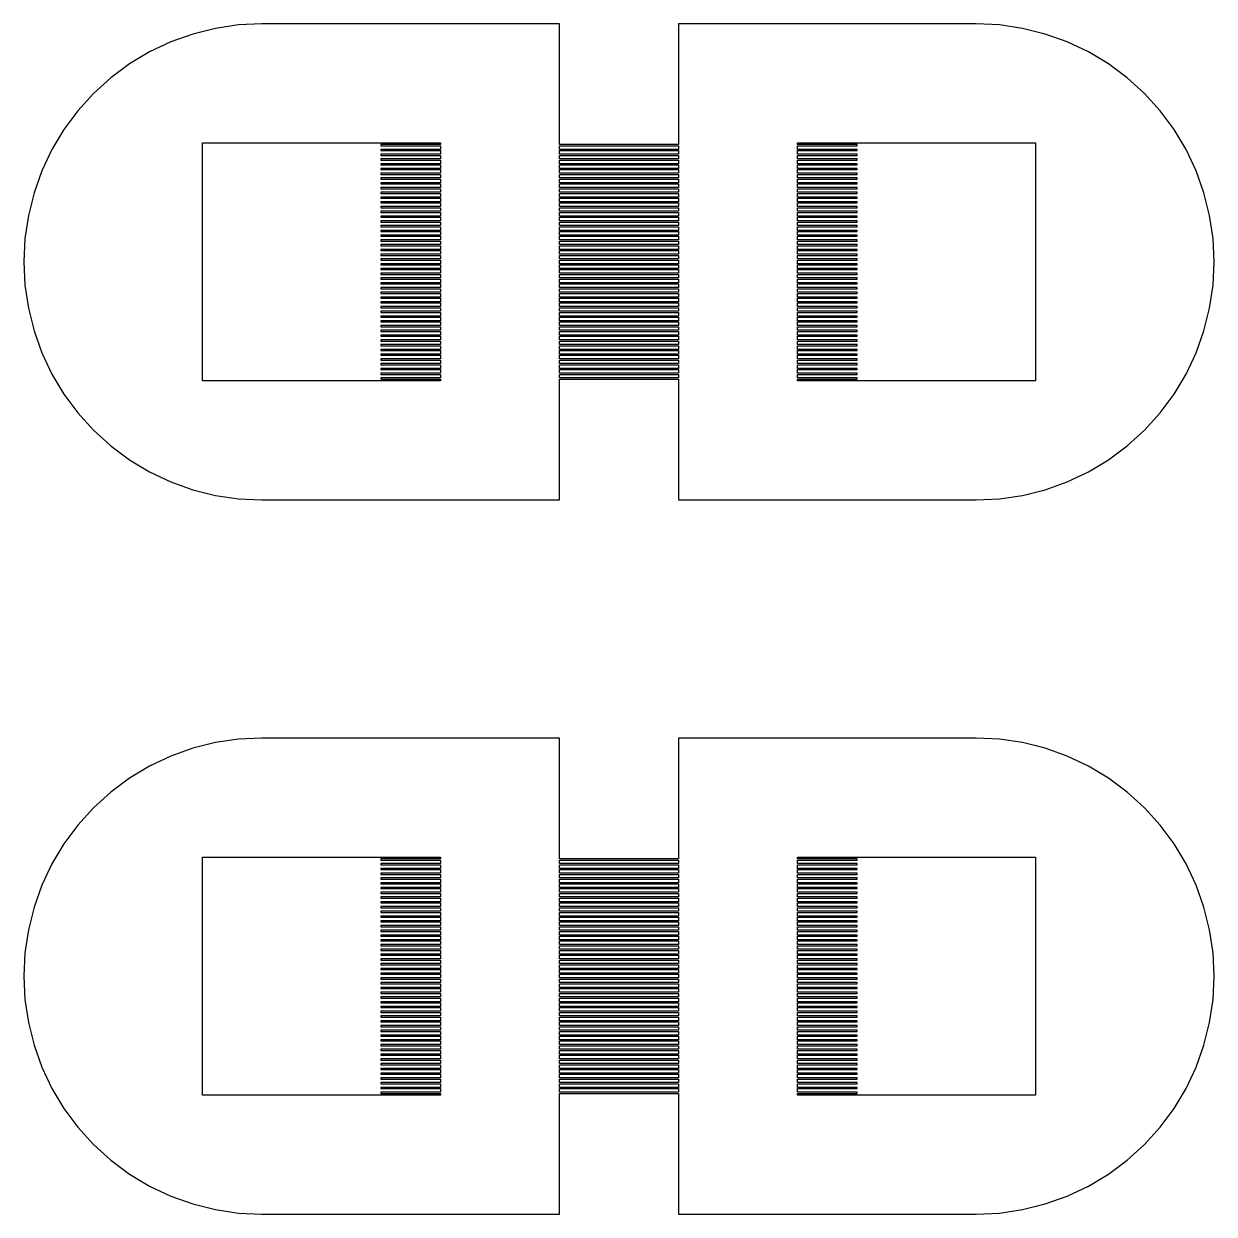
# Model space of a CAD drawing. Extents: x 1 to 11, y 1 to 11.
import ezdxf

# ---------------------------------------------------------------- set-up
doc = ezdxf.new("R2010")
doc.units = 0

msp = doc.modelspace()

# ---------------------------------------------------------------- linework, layer by layer
for p, q in [((3, 11), (2.80397, 10.9904)), ((5.5, 11), (3, 11)), ((5.5, 9.98499), (5.5, 11)), ((9, 11), (6.5, 11)), ((6.5, 11), (6.5, 9.98499)), ((9.19603, 10.9904), (9, 11)), ((2.41943, 10.9139), (2.23463, 10.8477)), ((2.60983, 10.9616), (2.41943, 10.9139)), ((2.80397, 10.9904), (2.60983, 10.9616)), ((9.39017, 10.9616), (9.19603, 10.9904)), ((9.58057, 10.9139), (9.39017, 10.9616)), ((9.76537, 10.8477), (9.58057, 10.9139)), ((2.23463, 10.8477), (2.05722, 10.7638)), ((9.94278, 10.7638), (9.76537, 10.8477)), ((2.05722, 10.7638), (1.88887, 10.6629)), ((10.1111, 10.6629), (9.94278, 10.7638)), ((1.88887, 10.6629), (1.73122, 10.546)), ((10.2688, 10.546), (10.1111, 10.6629)), ((1.73122, 10.546), (1.5858, 10.4142)), ((10.4142, 10.4142), (10.2688, 10.546)), ((1.5858, 10.4142), (1.45398, 10.2688)), ((10.546, 10.2688), (10.4142, 10.4142)), ((1.45398, 10.2688), (1.33707, 10.1111)), ((10.6629, 10.1111), (10.546, 10.2688)), ((1.33707, 10.1111), (1.23616, 9.94278)), ((10.7638, 9.94278), (10.6629, 10.1111)), ((2.5, 8), (2.5, 10)), ((2.5, 10), (4.5, 10)), ((4.5, 10), (4.5, 9.98499)), ((7.5, 9.98499), (7.5, 10)), ((7.5, 10), (9.5, 10)), ((9.5, 10), (9.5, 8)), ((1.23616, 9.94278), (1.15225, 9.76537)), ((4.5, 9.98499), (4, 9.98499)), ((4, 9.98499), (4, 9.97499)), ((4, 9.97499), (4.5, 9.97499)), ((4.5, 9.94499), (4, 9.94499)), ((4, 9.94499), (4, 9.935)), ((4, 9.935), (4.5, 9.935)), ((4.5, 9.905), (4, 9.905)), ((4, 9.905), (4, 9.89499)), ((4.5, 9.97499), (4.5, 9.94499)), ((4.5, 9.935), (4.5, 9.905)), ((6.5, 9.98499), (5.5, 9.98499)), ((5.5, 9.94499), (5.5, 9.97499)), ((5.5, 9.97499), (6.5, 9.97499)), ((6.5, 9.94499), (5.5, 9.94499)), ((5.5, 9.905), (5.5, 9.935)), ((5.5, 9.935), (6.5, 9.935)), ((6.5, 9.905), (5.5, 9.905)), ((6.5, 9.97499), (6.5, 9.94499)), ((6.5, 9.935), (6.5, 9.905)), ((8, 9.98499), (7.5, 9.98499)), ((7.5, 9.94499), (7.5, 9.97499)), ((7.5, 9.97499), (8, 9.97499)), ((8, 9.94499), (7.5, 9.94499)), ((7.5, 9.905), (7.5, 9.935)), ((7.5, 9.935), (8, 9.935)), ((8, 9.905), (7.5, 9.905)), ((8, 9.97499), (8, 9.98499)), ((8, 9.935), (8, 9.94499)), ((8, 9.89499), (8, 9.905)), ((10.8477, 9.76537), (10.7638, 9.94278)), ((4, 9.89499), (4.5, 9.89499)), ((4.5, 9.86499), (4, 9.86499)), ((4, 9.86499), (4, 9.855)), ((4, 9.855), (4.5, 9.855)), ((4.5, 9.825), (4, 9.825)), ((4, 9.825), (4, 9.81499)), ((4, 9.81499), (4.5, 9.81499)), ((4.5, 9.89499), (4.5, 9.86499)), ((4.5, 9.855), (4.5, 9.825)), ((4.5, 9.81499), (4.5, 9.78499)), ((5.5, 9.86499), (5.5, 9.89499)), ((5.5, 9.89499), (6.5, 9.89499)), ((6.5, 9.86499), (5.5, 9.86499)), ((5.5, 9.825), (5.5, 9.855)), ((5.5, 9.855), (6.5, 9.855)), ((6.5, 9.825), (5.5, 9.825)), ((5.5, 9.78499), (5.5, 9.81499)), ((5.5, 9.81499), (6.5, 9.81499)), ((6.5, 9.89499), (6.5, 9.86499)), ((6.5, 9.855), (6.5, 9.825)), ((6.5, 9.81499), (6.5, 9.78499)), ((7.5, 9.86499), (7.5, 9.89499)), ((7.5, 9.89499), (8, 9.89499)), ((8, 9.86499), (7.5, 9.86499)), ((7.5, 9.825), (7.5, 9.855)), ((7.5, 9.855), (8, 9.855)), ((8, 9.825), (7.5, 9.825)), ((7.5, 9.78499), (7.5, 9.81499)), ((7.5, 9.81499), (8, 9.81499)), ((8, 9.855), (8, 9.86499)), ((8, 9.81499), (8, 9.825)), ((1.15225, 9.76537), (1.08612, 9.58057)), ((4.5, 9.78499), (4, 9.78499)), ((4, 9.78499), (4, 9.77499)), ((4, 9.77499), (4.5, 9.77499)), ((4.5, 9.745), (4, 9.745)), ((4, 9.745), (4, 9.73499)), ((4, 9.73499), (4.5, 9.73499)), ((4.5, 9.70499), (4, 9.70499)), ((4, 9.70499), (4, 9.69499)), ((4.5, 9.77499), (4.5, 9.745)), ((4.5, 9.73499), (4.5, 9.70499)), ((6.5, 9.78499), (5.5, 9.78499)), ((5.5, 9.745), (5.5, 9.77499)), ((5.5, 9.77499), (6.5, 9.77499)), ((6.5, 9.745), (5.5, 9.745)), ((5.5, 9.70499), (5.5, 9.73499)), ((5.5, 9.73499), (6.5, 9.73499)), ((6.5, 9.70499), (5.5, 9.70499)), ((6.5, 9.77499), (6.5, 9.745)), ((6.5, 9.73499), (6.5, 9.70499)), ((8, 9.78499), (7.5, 9.78499)), ((7.5, 9.745), (7.5, 9.77499)), ((7.5, 9.77499), (8, 9.77499)), ((8, 9.745), (7.5, 9.745)), ((7.5, 9.70499), (7.5, 9.73499)), ((7.5, 9.73499), (8, 9.73499)), ((8, 9.70499), (7.5, 9.70499)), ((8, 9.77499), (8, 9.78499)), ((8, 9.73499), (8, 9.745)), ((8, 9.69499), (8, 9.70499)), ((10.9139, 9.58057), (10.8477, 9.76537)), ((4, 9.69499), (4.5, 9.69499)), ((4.5, 9.66499), (4, 9.66499)), ((4, 9.66499), (4, 9.655)), ((4, 9.655), (4.5, 9.655)), ((4.5, 9.625), (4, 9.625)), ((4, 9.625), (4, 9.61499)), ((4, 9.61499), (4.5, 9.61499)), ((4.5, 9.69499), (4.5, 9.66499)), ((4.5, 9.655), (4.5, 9.625)), ((4.5, 9.61499), (4.5, 9.58499)), ((5.5, 9.66499), (5.5, 9.69499)), ((5.5, 9.69499), (6.5, 9.69499)), ((6.5, 9.66499), (5.5, 9.66499)), ((5.5, 9.625), (5.5, 9.655)), ((5.5, 9.655), (6.5, 9.655)), ((6.5, 9.625), (5.5, 9.625)), ((5.5, 9.58499), (5.5, 9.61499)), ((5.5, 9.61499), (6.5, 9.61499)), ((6.5, 9.69499), (6.5, 9.66499)), ((6.5, 9.655), (6.5, 9.625)), ((6.5, 9.61499), (6.5, 9.58499)), ((7.5, 9.66499), (7.5, 9.69499)), ((7.5, 9.69499), (8, 9.69499)), ((8, 9.66499), (7.5, 9.66499)), ((7.5, 9.625), (7.5, 9.655)), ((7.5, 9.655), (8, 9.655)), ((8, 9.625), (7.5, 9.625)), ((7.5, 9.58499), (7.5, 9.61499)), ((7.5, 9.61499), (8, 9.61499)), ((8, 9.655), (8, 9.66499)), ((8, 9.61499), (8, 9.625)), ((1.08612, 9.58057), (1.03844, 9.39017)), ((4.5, 9.58499), (4, 9.58499)), ((4, 9.58499), (4, 9.575)), ((4, 9.575), (4.5, 9.575)), ((4.5, 9.545), (4, 9.545)), ((4, 9.545), (4, 9.53499)), ((4, 9.53499), (4.5, 9.53499)), ((4.5, 9.50499), (4, 9.50499)), ((4, 9.50499), (4, 9.495)), ((4.5, 9.575), (4.5, 9.545)), ((4.5, 9.53499), (4.5, 9.50499)), ((6.5, 9.58499), (5.5, 9.58499)), ((5.5, 9.545), (5.5, 9.575)), ((5.5, 9.575), (6.5, 9.575)), ((6.5, 9.545), (5.5, 9.545)), ((5.5, 9.50499), (5.5, 9.53499)), ((5.5, 9.53499), (6.5, 9.53499)), ((6.5, 9.50499), (5.5, 9.50499)), ((6.5, 9.575), (6.5, 9.545)), ((6.5, 9.53499), (6.5, 9.50499)), ((8, 9.58499), (7.5, 9.58499)), ((7.5, 9.545), (7.5, 9.575)), ((7.5, 9.575), (8, 9.575)), ((8, 9.545), (7.5, 9.545)), ((7.5, 9.50499), (7.5, 9.53499)), ((7.5, 9.53499), (8, 9.53499)), ((8, 9.50499), (7.5, 9.50499)), ((8, 9.575), (8, 9.58499)), ((8, 9.53499), (8, 9.545)), ((8, 9.495), (8, 9.50499)), ((10.9616, 9.39017), (10.9139, 9.58057)), ((4, 9.495), (4.5, 9.495)), ((4.5, 9.465), (4, 9.465)), ((4, 9.465), (4, 9.45499)), ((4, 9.45499), (4.5, 9.45499)), ((4.5, 9.42499), (4, 9.42499)), ((4, 9.42499), (4, 9.41499)), ((4, 9.41499), (4.5, 9.41499)), ((4.5, 9.495), (4.5, 9.465)), ((4.5, 9.45499), (4.5, 9.42499)), ((4.5, 9.41499), (4.5, 9.38499)), ((5.5, 9.465), (5.5, 9.495)), ((5.5, 9.495), (6.5, 9.495)), ((6.5, 9.465), (5.5, 9.465)), ((5.5, 9.42499), (5.5, 9.45499)), ((5.5, 9.45499), (6.5, 9.45499)), ((6.5, 9.42499), (5.5, 9.42499)), ((5.5, 9.38499), (5.5, 9.41499)), ((5.5, 9.41499), (6.5, 9.41499)), ((6.5, 9.495), (6.5, 9.465)), ((6.5, 9.45499), (6.5, 9.42499)), ((6.5, 9.41499), (6.5, 9.38499)), ((7.5, 9.465), (7.5, 9.495)), ((7.5, 9.495), (8, 9.495)), ((8, 9.465), (7.5, 9.465)), ((7.5, 9.42499), (7.5, 9.45499)), ((7.5, 9.45499), (8, 9.45499)), ((8, 9.42499), (7.5, 9.42499)), ((7.5, 9.38499), (7.5, 9.41499)), ((7.5, 9.41499), (8, 9.41499)), ((8, 9.45499), (8, 9.465)), ((8, 9.41499), (8, 9.42499)), ((1.03844, 9.39017), (1.00964, 9.19603)), ((4.5, 9.38499), (4, 9.38499)), ((4, 9.38499), (4, 9.375)), ((4, 9.375), (4.5, 9.375)), ((4.5, 9.34499), (4, 9.34499)), ((4, 9.34499), (4, 9.33499)), ((4, 9.33499), (4.5, 9.33499)), ((4.5, 9.30499), (4, 9.30499)), ((4, 9.30499), (4, 9.295)), ((4.5, 9.375), (4.5, 9.34499)), ((4.5, 9.33499), (4.5, 9.30499)), ((6.5, 9.38499), (5.5, 9.38499)), ((5.5, 9.34499), (5.5, 9.375)), ((5.5, 9.375), (6.5, 9.375)), ((6.5, 9.34499), (5.5, 9.34499)), ((5.5, 9.30499), (5.5, 9.33499)), ((5.5, 9.33499), (6.5, 9.33499)), ((6.5, 9.30499), (5.5, 9.30499)), ((6.5, 9.375), (6.5, 9.34499)), ((6.5, 9.33499), (6.5, 9.30499)), ((8, 9.38499), (7.5, 9.38499)), ((7.5, 9.34499), (7.5, 9.375)), ((7.5, 9.375), (8, 9.375)), ((8, 9.34499), (7.5, 9.34499)), ((7.5, 9.30499), (7.5, 9.33499)), ((7.5, 9.33499), (8, 9.33499)), ((8, 9.30499), (7.5, 9.30499)), ((8, 9.375), (8, 9.38499)), ((8, 9.33499), (8, 9.34499)), ((8, 9.295), (8, 9.30499)), ((10.9904, 9.19603), (10.9616, 9.39017)), ((4, 9.295), (4.5, 9.295)), ((4.5, 9.265), (4, 9.265)), ((4, 9.265), (4, 9.25499)), ((4, 9.25499), (4.5, 9.25499)), ((4.5, 9.22499), (4, 9.22499)), ((4, 9.22499), (4, 9.215)), ((4, 9.215), (4.5, 9.215)), ((4.5, 9.295), (4.5, 9.265)), ((4.5, 9.25499), (4.5, 9.22499)), ((4.5, 9.215), (4.5, 9.185)), ((5.5, 9.265), (5.5, 9.295)), ((5.5, 9.295), (6.5, 9.295)), ((6.5, 9.265), (5.5, 9.265)), ((5.5, 9.22499), (5.5, 9.25499)), ((5.5, 9.25499), (6.5, 9.25499)), ((6.5, 9.22499), (5.5, 9.22499)), ((5.5, 9.185), (5.5, 9.215)), ((5.5, 9.215), (6.5, 9.215)), ((6.5, 9.295), (6.5, 9.265)), ((6.5, 9.25499), (6.5, 9.22499)), ((6.5, 9.215), (6.5, 9.185)), ((7.5, 9.265), (7.5, 9.295)), ((7.5, 9.295), (8, 9.295)), ((8, 9.265), (7.5, 9.265)), ((7.5, 9.22499), (7.5, 9.25499)), ((7.5, 9.25499), (8, 9.25499)), ((8, 9.22499), (7.5, 9.22499)), ((7.5, 9.185), (7.5, 9.215)), ((7.5, 9.215), (8, 9.215)), ((8, 9.25499), (8, 9.265)), ((8, 9.215), (8, 9.22499)), ((1.00964, 9.19603), (1, 9)), ((4.5, 9.185), (4, 9.185)), ((4, 9.185), (4, 9.17499)), ((4, 9.17499), (4.5, 9.17499)), ((4.5, 9.14499), (4, 9.14499)), ((4, 9.14499), (4, 9.13499)), ((4, 9.13499), (4.5, 9.13499)), ((4.5, 9.105), (4, 9.105)), ((4, 9.105), (4, 9.09499)), ((4.5, 9.17499), (4.5, 9.14499)), ((4.5, 9.13499), (4.5, 9.105)), ((6.5, 9.185), (5.5, 9.185)), ((5.5, 9.14499), (5.5, 9.17499)), ((5.5, 9.17499), (6.5, 9.17499)), ((6.5, 9.14499), (5.5, 9.14499)), ((5.5, 9.105), (5.5, 9.13499)), ((5.5, 9.13499), (6.5, 9.13499)), ((6.5, 9.105), (5.5, 9.105)), ((6.5, 9.17499), (6.5, 9.14499)), ((6.5, 9.13499), (6.5, 9.105)), ((8, 9.185), (7.5, 9.185)), ((7.5, 9.14499), (7.5, 9.17499)), ((7.5, 9.17499), (8, 9.17499)), ((8, 9.14499), (7.5, 9.14499)), ((7.5, 9.105), (7.5, 9.13499)), ((7.5, 9.13499), (8, 9.13499)), ((8, 9.105), (7.5, 9.105)), ((8, 9.17499), (8, 9.185)), ((8, 9.13499), (8, 9.14499)), ((8, 9.09499), (8, 9.105)), ((11, 9), (10.9904, 9.19603)), ((1, 9), (1.00964, 8.80397)), ((4, 9.09499), (4.5, 9.09499)), ((4.5, 9.06499), (4, 9.06499)), ((4, 9.06499), (4, 9.05499)), ((4, 9.05499), (4.5, 9.05499)), ((4.5, 9.02499), (4, 9.02499)), ((4, 9.02499), (4, 9.015)), ((4, 9.015), (4.5, 9.015)), ((4.5, 9.09499), (4.5, 9.06499)), ((4.5, 9.05499), (4.5, 9.02499)), ((4.5, 9.015), (4.5, 8.985)), ((5.5, 9.06499), (5.5, 9.09499)), ((5.5, 9.09499), (6.5, 9.09499)), ((6.5, 9.06499), (5.5, 9.06499)), ((5.5, 9.02499), (5.5, 9.05499)), ((5.5, 9.05499), (6.5, 9.05499)), ((6.5, 9.02499), (5.5, 9.02499)), ((5.5, 8.985), (5.5, 9.015)), ((5.5, 9.015), (6.5, 9.015)), ((6.5, 9.09499), (6.5, 9.06499)), ((6.5, 9.05499), (6.5, 9.02499)), ((6.5, 9.015), (6.5, 8.985)), ((7.5, 9.06499), (7.5, 9.09499)), ((7.5, 9.09499), (8, 9.09499)), ((8, 9.06499), (7.5, 9.06499)), ((7.5, 9.02499), (7.5, 9.05499)), ((7.5, 9.05499), (8, 9.05499)), ((8, 9.02499), (7.5, 9.02499)), ((7.5, 8.985), (7.5, 9.015)), ((7.5, 9.015), (8, 9.015)), ((8, 9.05499), (8, 9.06499)), ((8, 9.015), (8, 9.02499)), ((10.9904, 8.80397), (11, 9)), ((4.5, 8.985), (4, 8.985)), ((4, 8.985), (4, 8.97501)), ((4, 8.97501), (4.5, 8.97501)), ((4.5, 8.94501), (4, 8.94501)), ((4, 8.94501), (4, 8.93501)), ((4, 8.93501), (4.5, 8.93501)), ((4.5, 8.90501), (4, 8.90501)), ((4, 8.90501), (4, 8.895)), ((4.5, 8.97501), (4.5, 8.94501)), ((4.5, 8.93501), (4.5, 8.90501)), ((6.5, 8.985), (5.5, 8.985)), ((5.5, 8.94501), (5.5, 8.97501)), ((5.5, 8.97501), (6.5, 8.97501)), ((6.5, 8.94501), (5.5, 8.94501)), ((5.5, 8.90501), (5.5, 8.93501)), ((5.5, 8.93501), (6.5, 8.93501)), ((6.5, 8.90501), (5.5, 8.90501)), ((6.5, 8.97501), (6.5, 8.94501)), ((6.5, 8.93501), (6.5, 8.90501)), ((8, 8.985), (7.5, 8.985)), ((7.5, 8.94501), (7.5, 8.97501)), ((7.5, 8.97501), (8, 8.97501)), ((8, 8.94501), (7.5, 8.94501)), ((7.5, 8.90501), (7.5, 8.93501)), ((7.5, 8.93501), (8, 8.93501)), ((8, 8.90501), (7.5, 8.90501)), ((8, 8.97501), (8, 8.985)), ((8, 8.93501), (8, 8.94501)), ((8, 8.895), (8, 8.90501)), ((1.00964, 8.80397), (1.03844, 8.60983)), ((4, 8.895), (4.5, 8.895)), ((4.5, 8.86501), (4, 8.86501)), ((4, 8.86501), (4, 8.85501)), ((4, 8.85501), (4.5, 8.85501)), ((4.5, 8.82501), (4, 8.82501)), ((4, 8.82501), (4, 8.815)), ((4, 8.815), (4.5, 8.815)), ((4.5, 8.895), (4.5, 8.86501)), ((4.5, 8.85501), (4.5, 8.82501)), ((4.5, 8.815), (4.5, 8.785)), ((5.5, 8.86501), (5.5, 8.895)), ((5.5, 8.895), (6.5, 8.895)), ((6.5, 8.86501), (5.5, 8.86501)), ((5.5, 8.82501), (5.5, 8.85501)), ((5.5, 8.85501), (6.5, 8.85501)), ((6.5, 8.82501), (5.5, 8.82501)), ((5.5, 8.785), (5.5, 8.815)), ((5.5, 8.815), (6.5, 8.815)), ((6.5, 8.895), (6.5, 8.86501)), ((6.5, 8.85501), (6.5, 8.82501)), ((6.5, 8.815), (6.5, 8.785)), ((7.5, 8.86501), (7.5, 8.895)), ((7.5, 8.895), (8, 8.895)), ((8, 8.86501), (7.5, 8.86501)), ((7.5, 8.82501), (7.5, 8.85501)), ((7.5, 8.85501), (8, 8.85501)), ((8, 8.82501), (7.5, 8.82501)), ((7.5, 8.785), (7.5, 8.815)), ((7.5, 8.815), (8, 8.815)), ((8, 8.85501), (8, 8.86501)), ((8, 8.815), (8, 8.82501)), ((10.9616, 8.60983), (10.9904, 8.80397)), ((4.5, 8.785), (4, 8.785)), ((4, 8.785), (4, 8.77501)), ((4, 8.77501), (4.5, 8.77501)), ((4.5, 8.74501), (4, 8.74501)), ((4, 8.74501), (4, 8.735)), ((4, 8.735), (4.5, 8.735)), ((4.5, 8.705), (4, 8.705)), ((4, 8.705), (4, 8.69501)), ((4.5, 8.77501), (4.5, 8.74501)), ((4.5, 8.735), (4.5, 8.705)), ((6.5, 8.785), (5.5, 8.785)), ((5.5, 8.74501), (5.5, 8.77501)), ((5.5, 8.77501), (6.5, 8.77501)), ((6.5, 8.74501), (5.5, 8.74501)), ((5.5, 8.705), (5.5, 8.735)), ((5.5, 8.735), (6.5, 8.735)), ((6.5, 8.705), (5.5, 8.705)), ((6.5, 8.77501), (6.5, 8.74501)), ((6.5, 8.735), (6.5, 8.705)), ((8, 8.785), (7.5, 8.785)), ((7.5, 8.74501), (7.5, 8.77501)), ((7.5, 8.77501), (8, 8.77501)), ((8, 8.74501), (7.5, 8.74501)), ((7.5, 8.705), (7.5, 8.735)), ((7.5, 8.735), (8, 8.735)), ((8, 8.705), (7.5, 8.705)), ((8, 8.77501), (8, 8.785)), ((8, 8.735), (8, 8.74501)), ((8, 8.69501), (8, 8.705)), ((1.03844, 8.60983), (1.08612, 8.41943)), ((4, 8.69501), (4.5, 8.69501)), ((4.5, 8.66501), (4, 8.66501)), ((4, 8.66501), (4, 8.65501)), ((4, 8.65501), (4.5, 8.65501)), ((4.5, 8.625), (4, 8.625)), ((4, 8.625), (4, 8.61501)), ((4, 8.61501), (4.5, 8.61501)), ((4.5, 8.69501), (4.5, 8.66501)), ((4.5, 8.65501), (4.5, 8.625)), ((4.5, 8.61501), (4.5, 8.58501)), ((5.5, 8.66501), (5.5, 8.69501)), ((5.5, 8.69501), (6.5, 8.69501)), ((6.5, 8.66501), (5.5, 8.66501)), ((5.5, 8.625), (5.5, 8.65501)), ((5.5, 8.65501), (6.5, 8.65501)), ((6.5, 8.625), (5.5, 8.625)), ((5.5, 8.58501), (5.5, 8.61501)), ((5.5, 8.61501), (6.5, 8.61501)), ((6.5, 8.69501), (6.5, 8.66501)), ((6.5, 8.65501), (6.5, 8.625)), ((6.5, 8.61501), (6.5, 8.58501)), ((7.5, 8.66501), (7.5, 8.69501)), ((7.5, 8.69501), (8, 8.69501)), ((8, 8.66501), (7.5, 8.66501)), ((7.5, 8.625), (7.5, 8.65501)), ((7.5, 8.65501), (8, 8.65501)), ((8, 8.625), (7.5, 8.625)), ((7.5, 8.58501), (7.5, 8.61501)), ((7.5, 8.61501), (8, 8.61501)), ((8, 8.65501), (8, 8.66501)), ((8, 8.61501), (8, 8.625)), ((10.9139, 8.41943), (10.9616, 8.60983)), ((4.5, 8.58501), (4, 8.58501)), ((4, 8.58501), (4, 8.57501)), ((4, 8.57501), (4.5, 8.57501)), ((4.5, 8.54501), (4, 8.54501)), ((4, 8.54501), (4, 8.535)), ((4, 8.535), (4.5, 8.535)), ((4.5, 8.505), (4, 8.505)), ((4, 8.505), (4, 8.49501)), ((4.5, 8.57501), (4.5, 8.54501)), ((4.5, 8.535), (4.5, 8.505)), ((6.5, 8.58501), (5.5, 8.58501)), ((5.5, 8.54501), (5.5, 8.57501)), ((5.5, 8.57501), (6.5, 8.57501)), ((6.5, 8.54501), (5.5, 8.54501)), ((5.5, 8.505), (5.5, 8.535)), ((5.5, 8.535), (6.5, 8.535)), ((6.5, 8.505), (5.5, 8.505)), ((6.5, 8.57501), (6.5, 8.54501)), ((6.5, 8.535), (6.5, 8.505)), ((8, 8.58501), (7.5, 8.58501)), ((7.5, 8.54501), (7.5, 8.57501)), ((7.5, 8.57501), (8, 8.57501)), ((8, 8.54501), (7.5, 8.54501)), ((7.5, 8.505), (7.5, 8.535)), ((7.5, 8.535), (8, 8.535)), ((8, 8.505), (7.5, 8.505)), ((8, 8.57501), (8, 8.58501)), ((8, 8.535), (8, 8.54501)), ((8, 8.49501), (8, 8.505)), ((1.08612, 8.41943), (1.15225, 8.23463)), ((4, 8.49501), (4.5, 8.49501)), ((4.5, 8.46501), (4, 8.46501)), ((4, 8.46501), (4, 8.455)), ((4, 8.455), (4.5, 8.455)), ((4.5, 8.425), (4, 8.425)), ((4, 8.425), (4, 8.41501)), ((4, 8.41501), (4.5, 8.41501)), ((4.5, 8.49501), (4.5, 8.46501)), ((4.5, 8.455), (4.5, 8.425)), ((4.5, 8.41501), (4.5, 8.38501)), ((5.5, 8.46501), (5.5, 8.49501)), ((5.5, 8.49501), (6.5, 8.49501)), ((6.5, 8.46501), (5.5, 8.46501)), ((5.5, 8.425), (5.5, 8.455)), ((5.5, 8.455), (6.5, 8.455)), ((6.5, 8.425), (5.5, 8.425)), ((5.5, 8.38501), (5.5, 8.41501)), ((5.5, 8.41501), (6.5, 8.41501)), ((6.5, 8.49501), (6.5, 8.46501)), ((6.5, 8.455), (6.5, 8.425)), ((6.5, 8.41501), (6.5, 8.38501)), ((7.5, 8.46501), (7.5, 8.49501)), ((7.5, 8.49501), (8, 8.49501)), ((8, 8.46501), (7.5, 8.46501)), ((7.5, 8.425), (7.5, 8.455)), ((7.5, 8.455), (8, 8.455)), ((8, 8.425), (7.5, 8.425)), ((7.5, 8.38501), (7.5, 8.41501)), ((7.5, 8.41501), (8, 8.41501)), ((8, 8.455), (8, 8.46501)), ((8, 8.41501), (8, 8.425)), ((10.8477, 8.23463), (10.9139, 8.41943)), ((4.5, 8.38501), (4, 8.38501)), ((4, 8.38501), (4, 8.375)), ((4, 8.375), (4.5, 8.375)), ((4.5, 8.345), (4, 8.345)), ((4, 8.345), (4, 8.33501)), ((4, 8.33501), (4.5, 8.33501)), ((4.5, 8.30501), (4, 8.30501)), ((4, 8.30501), (4, 8.29501)), ((4.5, 8.375), (4.5, 8.345)), ((4.5, 8.33501), (4.5, 8.30501)), ((6.5, 8.38501), (5.5, 8.38501)), ((5.5, 8.345), (5.5, 8.375)), ((5.5, 8.375), (6.5, 8.375)), ((6.5, 8.345), (5.5, 8.345)), ((5.5, 8.30501), (5.5, 8.33501)), ((5.5, 8.33501), (6.5, 8.33501)), ((6.5, 8.30501), (5.5, 8.30501)), ((6.5, 8.375), (6.5, 8.345)), ((6.5, 8.33501), (6.5, 8.30501)), ((8, 8.38501), (7.5, 8.38501)), ((7.5, 8.345), (7.5, 8.375)), ((7.5, 8.375), (8, 8.375)), ((8, 8.345), (7.5, 8.345)), ((7.5, 8.30501), (7.5, 8.33501)), ((7.5, 8.33501), (8, 8.33501)), ((8, 8.30501), (7.5, 8.30501)), ((8, 8.375), (8, 8.38501)), ((8, 8.33501), (8, 8.345)), ((8, 8.29501), (8, 8.30501)), ((1.15225, 8.23463), (1.23616, 8.05722)), ((4, 8.29501), (4.5, 8.29501)), ((4.5, 8.26501), (4, 8.26501)), ((4, 8.26501), (4, 8.255)), ((4, 8.255), (4.5, 8.255)), ((4.5, 8.22501), (4, 8.22501)), ((4, 8.22501), (4, 8.21501)), ((4, 8.21501), (4.5, 8.21501)), ((4.5, 8.29501), (4.5, 8.26501)), ((4.5, 8.255), (4.5, 8.22501)), ((4.5, 8.21501), (4.5, 8.18501)), ((5.5, 8.26501), (5.5, 8.29501)), ((5.5, 8.29501), (6.5, 8.29501)), ((6.5, 8.26501), (5.5, 8.26501)), ((5.5, 8.22501), (5.5, 8.255)), ((5.5, 8.255), (6.5, 8.255)), ((6.5, 8.22501), (5.5, 8.22501)), ((5.5, 8.18501), (5.5, 8.21501)), ((5.5, 8.21501), (6.5, 8.21501)), ((6.5, 8.29501), (6.5, 8.26501)), ((6.5, 8.255), (6.5, 8.22501)), ((6.5, 8.21501), (6.5, 8.18501)), ((7.5, 8.26501), (7.5, 8.29501)), ((7.5, 8.29501), (8, 8.29501)), ((8, 8.26501), (7.5, 8.26501)), ((7.5, 8.22501), (7.5, 8.255)), ((7.5, 8.255), (8, 8.255)), ((8, 8.22501), (7.5, 8.22501)), ((7.5, 8.18501), (7.5, 8.21501)), ((7.5, 8.21501), (8, 8.21501)), ((8, 8.255), (8, 8.26501)), ((8, 8.21501), (8, 8.22501)), ((10.7638, 8.05722), (10.8477, 8.23463)), ((4.5, 8.18501), (4, 8.18501)), ((4, 8.18501), (4, 8.175)), ((4, 8.175), (4.5, 8.175)), ((4.5, 8.145), (4, 8.145)), ((4, 8.145), (4, 8.13501)), ((4, 8.13501), (4.5, 8.13501)), ((4.5, 8.10501), (4, 8.10501)), ((4, 8.10501), (4, 8.095)), ((4.5, 8.175), (4.5, 8.145)), ((4.5, 8.13501), (4.5, 8.10501)), ((6.5, 8.18501), (5.5, 8.18501)), ((5.5, 8.145), (5.5, 8.175)), ((5.5, 8.175), (6.5, 8.175)), ((6.5, 8.145), (5.5, 8.145)), ((5.5, 8.10501), (5.5, 8.13501)), ((5.5, 8.13501), (6.5, 8.13501)), ((6.5, 8.10501), (5.5, 8.10501)), ((6.5, 8.175), (6.5, 8.145)), ((6.5, 8.13501), (6.5, 8.10501)), ((8, 8.18501), (7.5, 8.18501)), ((7.5, 8.145), (7.5, 8.175)), ((7.5, 8.175), (8, 8.175)), ((8, 8.145), (7.5, 8.145)), ((7.5, 8.10501), (7.5, 8.13501)), ((7.5, 8.13501), (8, 8.13501)), ((8, 8.10501), (7.5, 8.10501)), ((8, 8.175), (8, 8.18501)), ((8, 8.13501), (8, 8.145)), ((8, 8.095), (8, 8.10501)), ((1.23616, 8.05722), (1.33707, 7.88887)), ((4.5, 8), (2.5, 8)), ((4, 8.095), (4.5, 8.095)), ((4.5, 8.065), (4, 8.065)), ((4, 8.065), (4, 8.05501)), ((4, 8.05501), (4.5, 8.05501)), ((4.5, 8.02501), (4, 8.02501)), ((4, 8.02501), (4, 8.01501)), ((4, 8.01501), (4.5, 8.01501)), ((4.5, 8.095), (4.5, 8.065)), ((4.5, 8.05501), (4.5, 8.02501)), ((4.5, 8.01501), (4.5, 8)), ((5.5, 8.065), (5.5, 8.095)), ((5.5, 8.095), (6.5, 8.095)), ((6.5, 8.065), (5.5, 8.065)), ((5.5, 8.02501), (5.5, 8.05501)), ((5.5, 8.05501), (6.5, 8.05501)), ((6.5, 8.02501), (5.5, 8.02501)), ((5.5, 8.01501), (6.5, 8.01501)), ((5.5, 7), (5.5, 8.01501)), ((6.5, 8.095), (6.5, 8.065)), ((6.5, 8.05501), (6.5, 8.02501)), ((6.5, 8.01501), (6.5, 7)), ((7.5, 8.065), (7.5, 8.095)), ((7.5, 8.095), (8, 8.095)), ((8, 8.065), (7.5, 8.065)), ((7.5, 8.02501), (7.5, 8.05501)), ((7.5, 8.05501), (8, 8.05501)), ((8, 8.02501), (7.5, 8.02501)), ((7.5, 8), (7.5, 8.01501)), ((7.5, 8.01501), (8, 8.01501)), ((9.5, 8), (7.5, 8)), ((8, 8.05501), (8, 8.065)), ((8, 8.01501), (8, 8.02501)), ((10.6629, 7.88887), (10.7638, 8.05722)), ((1.33707, 7.88887), (1.45398, 7.73122)), ((10.546, 7.73122), (10.6629, 7.88887)), ((1.45398, 7.73122), (1.5858, 7.5858)), ((10.4142, 7.5858), (10.546, 7.73122)), ((1.5858, 7.5858), (1.73122, 7.45398)), ((10.2688, 7.45398), (10.4142, 7.5858)), ((1.73122, 7.45398), (1.88887, 7.33707)), ((10.1111, 7.33707), (10.2688, 7.45398)), ((1.88887, 7.33707), (2.05722, 7.23616)), ((9.94278, 7.23616), (10.1111, 7.33707)), ((2.05722, 7.23616), (2.23463, 7.15225)), ((9.76537, 7.15225), (9.94278, 7.23616)), ((2.23463, 7.15225), (2.41943, 7.08612)), ((9.58057, 7.08612), (9.76537, 7.15225)), ((2.41943, 7.08612), (2.60983, 7.03844)), ((2.60983, 7.03844), (2.80397, 7.00964)), ((2.80397, 7.00964), (3, 7)), ((3, 7), (5.5, 7)), ((6.5, 7), (9, 7)), ((9, 7), (9.19603, 7.00964)), ((9.19603, 7.00964), (9.39017, 7.03844)), ((9.39017, 7.03844), (9.58057, 7.08612)), ((3, 5), (2.80397, 4.99036)), ((5.5, 5), (3, 5)), ((5.5, 3.98499), (5.5, 5)), ((9, 5), (6.5, 5)), ((6.5, 5), (6.5, 3.98499)), ((9.19603, 4.99036), (9, 5)), ((2.41943, 4.91388), (2.23463, 4.84775)), ((2.60983, 4.96156), (2.41943, 4.91388)), ((2.80397, 4.99036), (2.60983, 4.96156)), ((9.39017, 4.96156), (9.19603, 4.99036)), ((9.58057, 4.91388), (9.39017, 4.96156)), ((9.76537, 4.84775), (9.58057, 4.91388)), ((2.23463, 4.84775), (2.05722, 4.76384)), ((9.94278, 4.76384), (9.76537, 4.84775)), ((2.05722, 4.76384), (1.88887, 4.66293)), ((10.1111, 4.66293), (9.94278, 4.76384)), ((1.88887, 4.66293), (1.73122, 4.54602)), ((10.2688, 4.54602), (10.1111, 4.66293)), ((1.73122, 4.54602), (1.5858, 4.4142)), ((10.4142, 4.4142), (10.2688, 4.54602)), ((1.5858, 4.4142), (1.45398, 4.26878)), ((10.546, 4.26878), (10.4142, 4.4142)), ((1.45398, 4.26878), (1.33707, 4.11113)), ((10.6629, 4.11113), (10.546, 4.26878)), ((1.33707, 4.11113), (1.23616, 3.94278)), ((10.7638, 3.94278), (10.6629, 4.11113)), ((2.5, 2), (2.5, 4)), ((2.5, 4), (4.5, 4)), ((4.5, 4), (4.5, 3.98499)), ((7.5, 3.98499), (7.5, 4)), ((7.5, 4), (9.5, 4)), ((9.5, 4), (9.5, 2)), ((1.23616, 3.94278), (1.15225, 3.76537)), ((4.5, 3.98499), (4, 3.98499)), ((4, 3.98499), (4, 3.97499)), ((4, 3.97499), (4.5, 3.97499)), ((4.5, 3.94499), (4, 3.94499)), ((4, 3.94499), (4, 3.935)), ((4, 3.935), (4.5, 3.935)), ((4.5, 3.905), (4, 3.905)), ((4, 3.905), (4, 3.89499)), ((4.5, 3.97499), (4.5, 3.94499)), ((4.5, 3.935), (4.5, 3.905)), ((6.5, 3.98499), (5.5, 3.98499)), ((5.5, 3.94499), (5.5, 3.97499)), ((5.5, 3.97499), (6.5, 3.97499)), ((6.5, 3.94499), (5.5, 3.94499)), ((5.5, 3.905), (5.5, 3.935)), ((5.5, 3.935), (6.5, 3.935)), ((6.5, 3.905), (5.5, 3.905)), ((6.5, 3.97499), (6.5, 3.94499)), ((6.5, 3.935), (6.5, 3.905)), ((8, 3.98499), (7.5, 3.98499)), ((7.5, 3.94499), (7.5, 3.97499)), ((7.5, 3.97499), (8, 3.97499)), ((8, 3.94499), (7.5, 3.94499)), ((7.5, 3.905), (7.5, 3.935)), ((7.5, 3.935), (8, 3.935)), ((8, 3.905), (7.5, 3.905)), ((8, 3.97499), (8, 3.98499)), ((8, 3.935), (8, 3.94499)), ((8, 3.89499), (8, 3.905)), ((10.8477, 3.76537), (10.7638, 3.94278)), ((4, 3.89499), (4.5, 3.89499)), ((4.5, 3.86499), (4, 3.86499)), ((4, 3.86499), (4, 3.855)), ((4, 3.855), (4.5, 3.855)), ((4.5, 3.825), (4, 3.825)), ((4, 3.825), (4, 3.81499)), ((4, 3.81499), (4.5, 3.81499)), ((4.5, 3.89499), (4.5, 3.86499)), ((4.5, 3.855), (4.5, 3.825)), ((4.5, 3.81499), (4.5, 3.78499)), ((5.5, 3.86499), (5.5, 3.89499)), ((5.5, 3.89499), (6.5, 3.89499)), ((6.5, 3.86499), (5.5, 3.86499)), ((5.5, 3.825), (5.5, 3.855)), ((5.5, 3.855), (6.5, 3.855)), ((6.5, 3.825), (5.5, 3.825)), ((5.5, 3.78499), (5.5, 3.81499)), ((5.5, 3.81499), (6.5, 3.81499)), ((6.5, 3.89499), (6.5, 3.86499)), ((6.5, 3.855), (6.5, 3.825)), ((6.5, 3.81499), (6.5, 3.78499)), ((7.5, 3.86499), (7.5, 3.89499)), ((7.5, 3.89499), (8, 3.89499)), ((8, 3.86499), (7.5, 3.86499)), ((7.5, 3.825), (7.5, 3.855)), ((7.5, 3.855), (8, 3.855)), ((8, 3.825), (7.5, 3.825)), ((7.5, 3.78499), (7.5, 3.81499)), ((7.5, 3.81499), (8, 3.81499)), ((8, 3.855), (8, 3.86499)), ((8, 3.81499), (8, 3.825)), ((1.15225, 3.76537), (1.08612, 3.58057)), ((4.5, 3.78499), (4, 3.78499)), ((4, 3.78499), (4, 3.77499)), ((4, 3.77499), (4.5, 3.77499)), ((4.5, 3.745), (4, 3.745)), ((4, 3.745), (4, 3.73499)), ((4, 3.73499), (4.5, 3.73499)), ((4.5, 3.70499), (4, 3.70499)), ((4, 3.70499), (4, 3.69499)), ((4.5, 3.77499), (4.5, 3.745)), ((4.5, 3.73499), (4.5, 3.70499)), ((6.5, 3.78499), (5.5, 3.78499)), ((5.5, 3.745), (5.5, 3.77499)), ((5.5, 3.77499), (6.5, 3.77499)), ((6.5, 3.745), (5.5, 3.745)), ((5.5, 3.70499), (5.5, 3.73499)), ((5.5, 3.73499), (6.5, 3.73499)), ((6.5, 3.70499), (5.5, 3.70499)), ((6.5, 3.77499), (6.5, 3.745)), ((6.5, 3.73499), (6.5, 3.70499)), ((8, 3.78499), (7.5, 3.78499)), ((7.5, 3.745), (7.5, 3.77499)), ((7.5, 3.77499), (8, 3.77499)), ((8, 3.745), (7.5, 3.745)), ((7.5, 3.70499), (7.5, 3.73499)), ((7.5, 3.73499), (8, 3.73499)), ((8, 3.70499), (7.5, 3.70499)), ((8, 3.77499), (8, 3.78499)), ((8, 3.73499), (8, 3.745)), ((8, 3.69499), (8, 3.70499)), ((10.9139, 3.58057), (10.8477, 3.76537)), ((4, 3.69499), (4.5, 3.69499)), ((4.5, 3.66499), (4, 3.66499)), ((4, 3.66499), (4, 3.655)), ((4, 3.655), (4.5, 3.655)), ((4.5, 3.625), (4, 3.625)), ((4, 3.625), (4, 3.61499)), ((4, 3.61499), (4.5, 3.61499)), ((4.5, 3.69499), (4.5, 3.66499)), ((4.5, 3.655), (4.5, 3.625)), ((4.5, 3.61499), (4.5, 3.58499)), ((5.5, 3.66499), (5.5, 3.69499)), ((5.5, 3.69499), (6.5, 3.69499)), ((6.5, 3.66499), (5.5, 3.66499)), ((5.5, 3.625), (5.5, 3.655)), ((5.5, 3.655), (6.5, 3.655)), ((6.5, 3.625), (5.5, 3.625)), ((5.5, 3.58499), (5.5, 3.61499)), ((5.5, 3.61499), (6.5, 3.61499)), ((6.5, 3.69499), (6.5, 3.66499)), ((6.5, 3.655), (6.5, 3.625)), ((6.5, 3.61499), (6.5, 3.58499)), ((7.5, 3.66499), (7.5, 3.69499)), ((7.5, 3.69499), (8, 3.69499)), ((8, 3.66499), (7.5, 3.66499)), ((7.5, 3.625), (7.5, 3.655)), ((7.5, 3.655), (8, 3.655)), ((8, 3.625), (7.5, 3.625)), ((7.5, 3.58499), (7.5, 3.61499)), ((7.5, 3.61499), (8, 3.61499)), ((8, 3.655), (8, 3.66499)), ((8, 3.61499), (8, 3.625)), ((1.08612, 3.58057), (1.03844, 3.39017)), ((4.5, 3.58499), (4, 3.58499)), ((4, 3.58499), (4, 3.575)), ((4, 3.575), (4.5, 3.575)), ((4.5, 3.545), (4, 3.545)), ((4, 3.545), (4, 3.53499)), ((4, 3.53499), (4.5, 3.53499)), ((4.5, 3.50499), (4, 3.50499)), ((4, 3.50499), (4, 3.495)), ((4.5, 3.575), (4.5, 3.545)), ((4.5, 3.53499), (4.5, 3.50499)), ((6.5, 3.58499), (5.5, 3.58499)), ((5.5, 3.545), (5.5, 3.575)), ((5.5, 3.575), (6.5, 3.575)), ((6.5, 3.545), (5.5, 3.545)), ((5.5, 3.50499), (5.5, 3.53499)), ((5.5, 3.53499), (6.5, 3.53499)), ((6.5, 3.50499), (5.5, 3.50499)), ((6.5, 3.575), (6.5, 3.545)), ((6.5, 3.53499), (6.5, 3.50499)), ((8, 3.58499), (7.5, 3.58499)), ((7.5, 3.545), (7.5, 3.575)), ((7.5, 3.575), (8, 3.575)), ((8, 3.545), (7.5, 3.545)), ((7.5, 3.50499), (7.5, 3.53499)), ((7.5, 3.53499), (8, 3.53499)), ((8, 3.50499), (7.5, 3.50499)), ((8, 3.575), (8, 3.58499)), ((8, 3.53499), (8, 3.545)), ((8, 3.495), (8, 3.50499)), ((10.9616, 3.39017), (10.9139, 3.58057)), ((4, 3.495), (4.5, 3.495)), ((4.5, 3.465), (4, 3.465)), ((4, 3.465), (4, 3.45499)), ((4, 3.45499), (4.5, 3.45499)), ((4.5, 3.42499), (4, 3.42499)), ((4, 3.42499), (4, 3.41499)), ((4, 3.41499), (4.5, 3.41499)), ((4.5, 3.495), (4.5, 3.465)), ((4.5, 3.45499), (4.5, 3.42499)), ((4.5, 3.41499), (4.5, 3.38499)), ((5.5, 3.465), (5.5, 3.495)), ((5.5, 3.495), (6.5, 3.495)), ((6.5, 3.465), (5.5, 3.465)), ((5.5, 3.42499), (5.5, 3.45499)), ((5.5, 3.45499), (6.5, 3.45499)), ((6.5, 3.42499), (5.5, 3.42499)), ((5.5, 3.38499), (5.5, 3.41499)), ((5.5, 3.41499), (6.5, 3.41499)), ((6.5, 3.495), (6.5, 3.465)), ((6.5, 3.45499), (6.5, 3.42499)), ((6.5, 3.41499), (6.5, 3.38499)), ((7.5, 3.465), (7.5, 3.495)), ((7.5, 3.495), (8, 3.495)), ((8, 3.465), (7.5, 3.465)), ((7.5, 3.42499), (7.5, 3.45499)), ((7.5, 3.45499), (8, 3.45499)), ((8, 3.42499), (7.5, 3.42499)), ((7.5, 3.38499), (7.5, 3.41499)), ((7.5, 3.41499), (8, 3.41499)), ((8, 3.45499), (8, 3.465)), ((8, 3.41499), (8, 3.42499)), ((1.03844, 3.39017), (1.00964, 3.19603)), ((4.5, 3.38499), (4, 3.38499)), ((4, 3.38499), (4, 3.375)), ((4, 3.375), (4.5, 3.375)), ((4.5, 3.34499), (4, 3.34499)), ((4, 3.34499), (4, 3.33499)), ((4, 3.33499), (4.5, 3.33499)), ((4.5, 3.30499), (4, 3.30499)), ((4, 3.30499), (4, 3.295)), ((4.5, 3.375), (4.5, 3.34499)), ((4.5, 3.33499), (4.5, 3.30499)), ((6.5, 3.38499), (5.5, 3.38499)), ((5.5, 3.34499), (5.5, 3.375)), ((5.5, 3.375), (6.5, 3.375)), ((6.5, 3.34499), (5.5, 3.34499)), ((5.5, 3.30499), (5.5, 3.33499)), ((5.5, 3.33499), (6.5, 3.33499)), ((6.5, 3.30499), (5.5, 3.30499)), ((6.5, 3.375), (6.5, 3.34499)), ((6.5, 3.33499), (6.5, 3.30499)), ((8, 3.38499), (7.5, 3.38499)), ((7.5, 3.34499), (7.5, 3.375)), ((7.5, 3.375), (8, 3.375)), ((8, 3.34499), (7.5, 3.34499)), ((7.5, 3.30499), (7.5, 3.33499)), ((7.5, 3.33499), (8, 3.33499)), ((8, 3.30499), (7.5, 3.30499)), ((8, 3.375), (8, 3.38499)), ((8, 3.33499), (8, 3.34499)), ((8, 3.295), (8, 3.30499)), ((10.9904, 3.19603), (10.9616, 3.39017)), ((4, 3.295), (4.5, 3.295)), ((4.5, 3.265), (4, 3.265)), ((4, 3.265), (4, 3.25499)), ((4, 3.25499), (4.5, 3.25499)), ((4.5, 3.22499), (4, 3.22499)), ((4, 3.22499), (4, 3.215)), ((4, 3.215), (4.5, 3.215)), ((4.5, 3.295), (4.5, 3.265)), ((4.5, 3.25499), (4.5, 3.22499)), ((4.5, 3.215), (4.5, 3.185)), ((5.5, 3.265), (5.5, 3.295)), ((5.5, 3.295), (6.5, 3.295)), ((6.5, 3.265), (5.5, 3.265)), ((5.5, 3.22499), (5.5, 3.25499)), ((5.5, 3.25499), (6.5, 3.25499)), ((6.5, 3.22499), (5.5, 3.22499)), ((5.5, 3.185), (5.5, 3.215)), ((5.5, 3.215), (6.5, 3.215)), ((6.5, 3.295), (6.5, 3.265)), ((6.5, 3.25499), (6.5, 3.22499)), ((6.5, 3.215), (6.5, 3.185)), ((7.5, 3.265), (7.5, 3.295)), ((7.5, 3.295), (8, 3.295)), ((8, 3.265), (7.5, 3.265)), ((7.5, 3.22499), (7.5, 3.25499)), ((7.5, 3.25499), (8, 3.25499)), ((8, 3.22499), (7.5, 3.22499)), ((7.5, 3.185), (7.5, 3.215)), ((7.5, 3.215), (8, 3.215)), ((8, 3.25499), (8, 3.265)), ((8, 3.215), (8, 3.22499)), ((1.00964, 3.19603), (1, 3)), ((4.5, 3.185), (4, 3.185)), ((4, 3.185), (4, 3.17499)), ((4, 3.17499), (4.5, 3.17499)), ((4.5, 3.14499), (4, 3.14499)), ((4, 3.14499), (4, 3.13499)), ((4, 3.13499), (4.5, 3.13499)), ((4.5, 3.105), (4, 3.105)), ((4, 3.105), (4, 3.09499)), ((4.5, 3.17499), (4.5, 3.14499)), ((4.5, 3.13499), (4.5, 3.105)), ((6.5, 3.185), (5.5, 3.185)), ((5.5, 3.14499), (5.5, 3.17499)), ((5.5, 3.17499), (6.5, 3.17499)), ((6.5, 3.14499), (5.5, 3.14499)), ((5.5, 3.105), (5.5, 3.13499)), ((5.5, 3.13499), (6.5, 3.13499)), ((6.5, 3.105), (5.5, 3.105)), ((6.5, 3.17499), (6.5, 3.14499)), ((6.5, 3.13499), (6.5, 3.105)), ((8, 3.185), (7.5, 3.185)), ((7.5, 3.14499), (7.5, 3.17499)), ((7.5, 3.17499), (8, 3.17499)), ((8, 3.14499), (7.5, 3.14499)), ((7.5, 3.105), (7.5, 3.13499)), ((7.5, 3.13499), (8, 3.13499)), ((8, 3.105), (7.5, 3.105)), ((8, 3.17499), (8, 3.185)), ((8, 3.13499), (8, 3.14499)), ((8, 3.09499), (8, 3.105)), ((11, 3), (10.9904, 3.19603)), ((1, 3), (1.00964, 2.80397)), ((4, 3.09499), (4.5, 3.09499)), ((4.5, 3.06499), (4, 3.06499)), ((4, 3.06499), (4, 3.05499)), ((4, 3.05499), (4.5, 3.05499)), ((4.5, 3.02499), (4, 3.02499)), ((4, 3.02499), (4, 3.015)), ((4, 3.015), (4.5, 3.015)), ((4.5, 3.09499), (4.5, 3.06499)), ((4.5, 3.05499), (4.5, 3.02499)), ((4.5, 3.015), (4.5, 2.985)), ((5.5, 3.06499), (5.5, 3.09499)), ((5.5, 3.09499), (6.5, 3.09499)), ((6.5, 3.06499), (5.5, 3.06499)), ((5.5, 3.02499), (5.5, 3.05499)), ((5.5, 3.05499), (6.5, 3.05499)), ((6.5, 3.02499), (5.5, 3.02499)), ((5.5, 2.985), (5.5, 3.015)), ((5.5, 3.015), (6.5, 3.015)), ((6.5, 3.09499), (6.5, 3.06499)), ((6.5, 3.05499), (6.5, 3.02499)), ((6.5, 3.015), (6.5, 2.985)), ((7.5, 3.06499), (7.5, 3.09499)), ((7.5, 3.09499), (8, 3.09499)), ((8, 3.06499), (7.5, 3.06499)), ((7.5, 3.02499), (7.5, 3.05499)), ((7.5, 3.05499), (8, 3.05499)), ((8, 3.02499), (7.5, 3.02499)), ((7.5, 2.985), (7.5, 3.015)), ((7.5, 3.015), (8, 3.015)), ((8, 3.05499), (8, 3.06499)), ((8, 3.015), (8, 3.02499)), ((10.9904, 2.80397), (11, 3)), ((4.5, 2.985), (4, 2.985)), ((4, 2.985), (4, 2.97501)), ((4, 2.97501), (4.5, 2.97501)), ((4.5, 2.94501), (4, 2.94501)), ((4, 2.94501), (4, 2.93501)), ((4, 2.93501), (4.5, 2.93501)), ((4.5, 2.90501), (4, 2.90501)), ((4, 2.90501), (4, 2.895)), ((4.5, 2.97501), (4.5, 2.94501)), ((4.5, 2.93501), (4.5, 2.90501)), ((6.5, 2.985), (5.5, 2.985)), ((5.5, 2.94501), (5.5, 2.97501)), ((5.5, 2.97501), (6.5, 2.97501)), ((6.5, 2.94501), (5.5, 2.94501)), ((5.5, 2.90501), (5.5, 2.93501)), ((5.5, 2.93501), (6.5, 2.93501)), ((6.5, 2.90501), (5.5, 2.90501)), ((6.5, 2.97501), (6.5, 2.94501)), ((6.5, 2.93501), (6.5, 2.90501)), ((8, 2.985), (7.5, 2.985)), ((7.5, 2.94501), (7.5, 2.97501)), ((7.5, 2.97501), (8, 2.97501)), ((8, 2.94501), (7.5, 2.94501)), ((7.5, 2.90501), (7.5, 2.93501)), ((7.5, 2.93501), (8, 2.93501)), ((8, 2.90501), (7.5, 2.90501)), ((8, 2.97501), (8, 2.985)), ((8, 2.93501), (8, 2.94501)), ((8, 2.895), (8, 2.90501)), ((1.00964, 2.80397), (1.03844, 2.60983)), ((4, 2.895), (4.5, 2.895)), ((4.5, 2.86501), (4, 2.86501)), ((4, 2.86501), (4, 2.85501)), ((4, 2.85501), (4.5, 2.85501)), ((4.5, 2.82501), (4, 2.82501)), ((4, 2.82501), (4, 2.815)), ((4, 2.815), (4.5, 2.815)), ((4.5, 2.895), (4.5, 2.86501)), ((4.5, 2.85501), (4.5, 2.82501)), ((4.5, 2.815), (4.5, 2.785)), ((5.5, 2.86501), (5.5, 2.895)), ((5.5, 2.895), (6.5, 2.895)), ((6.5, 2.86501), (5.5, 2.86501)), ((5.5, 2.82501), (5.5, 2.85501)), ((5.5, 2.85501), (6.5, 2.85501)), ((6.5, 2.82501), (5.5, 2.82501)), ((5.5, 2.785), (5.5, 2.815)), ((5.5, 2.815), (6.5, 2.815)), ((6.5, 2.895), (6.5, 2.86501)), ((6.5, 2.85501), (6.5, 2.82501)), ((6.5, 2.815), (6.5, 2.785)), ((7.5, 2.86501), (7.5, 2.895)), ((7.5, 2.895), (8, 2.895)), ((8, 2.86501), (7.5, 2.86501)), ((7.5, 2.82501), (7.5, 2.85501)), ((7.5, 2.85501), (8, 2.85501)), ((8, 2.82501), (7.5, 2.82501)), ((7.5, 2.785), (7.5, 2.815)), ((7.5, 2.815), (8, 2.815)), ((8, 2.85501), (8, 2.86501)), ((8, 2.815), (8, 2.82501)), ((10.9616, 2.60983), (10.9904, 2.80397)), ((4.5, 2.785), (4, 2.785)), ((4, 2.785), (4, 2.77501)), ((4, 2.77501), (4.5, 2.77501)), ((4.5, 2.74501), (4, 2.74501)), ((4, 2.74501), (4, 2.735)), ((4, 2.735), (4.5, 2.735)), ((4.5, 2.705), (4, 2.705)), ((4, 2.705), (4, 2.69501)), ((4.5, 2.77501), (4.5, 2.74501)), ((4.5, 2.735), (4.5, 2.705)), ((6.5, 2.785), (5.5, 2.785)), ((5.5, 2.74501), (5.5, 2.77501)), ((5.5, 2.77501), (6.5, 2.77501)), ((6.5, 2.74501), (5.5, 2.74501)), ((5.5, 2.705), (5.5, 2.735)), ((5.5, 2.735), (6.5, 2.735)), ((6.5, 2.705), (5.5, 2.705)), ((6.5, 2.77501), (6.5, 2.74501)), ((6.5, 2.735), (6.5, 2.705)), ((8, 2.785), (7.5, 2.785)), ((7.5, 2.74501), (7.5, 2.77501)), ((7.5, 2.77501), (8, 2.77501)), ((8, 2.74501), (7.5, 2.74501)), ((7.5, 2.705), (7.5, 2.735)), ((7.5, 2.735), (8, 2.735)), ((8, 2.705), (7.5, 2.705)), ((8, 2.77501), (8, 2.785)), ((8, 2.735), (8, 2.74501)), ((8, 2.69501), (8, 2.705)), ((1.03844, 2.60983), (1.08612, 2.41943)), ((4, 2.69501), (4.5, 2.69501)), ((4.5, 2.66501), (4, 2.66501)), ((4, 2.66501), (4, 2.65501)), ((4, 2.65501), (4.5, 2.65501)), ((4.5, 2.625), (4, 2.625)), ((4, 2.625), (4, 2.61501)), ((4, 2.61501), (4.5, 2.61501)), ((4.5, 2.69501), (4.5, 2.66501)), ((4.5, 2.65501), (4.5, 2.625)), ((4.5, 2.61501), (4.5, 2.58501)), ((5.5, 2.66501), (5.5, 2.69501)), ((5.5, 2.69501), (6.5, 2.69501)), ((6.5, 2.66501), (5.5, 2.66501)), ((5.5, 2.625), (5.5, 2.65501)), ((5.5, 2.65501), (6.5, 2.65501)), ((6.5, 2.625), (5.5, 2.625)), ((5.5, 2.58501), (5.5, 2.61501)), ((5.5, 2.61501), (6.5, 2.61501)), ((6.5, 2.69501), (6.5, 2.66501)), ((6.5, 2.65501), (6.5, 2.625)), ((6.5, 2.61501), (6.5, 2.58501)), ((7.5, 2.66501), (7.5, 2.69501)), ((7.5, 2.69501), (8, 2.69501)), ((8, 2.66501), (7.5, 2.66501)), ((7.5, 2.625), (7.5, 2.65501)), ((7.5, 2.65501), (8, 2.65501)), ((8, 2.625), (7.5, 2.625)), ((7.5, 2.58501), (7.5, 2.61501)), ((7.5, 2.61501), (8, 2.61501)), ((8, 2.65501), (8, 2.66501)), ((8, 2.61501), (8, 2.625)), ((10.9139, 2.41943), (10.9616, 2.60983)), ((4.5, 2.58501), (4, 2.58501)), ((4, 2.58501), (4, 2.57501)), ((4, 2.57501), (4.5, 2.57501)), ((4.5, 2.54501), (4, 2.54501)), ((4, 2.54501), (4, 2.535)), ((4, 2.535), (4.5, 2.535)), ((4.5, 2.505), (4, 2.505)), ((4, 2.505), (4, 2.49501)), ((4.5, 2.57501), (4.5, 2.54501)), ((4.5, 2.535), (4.5, 2.505)), ((6.5, 2.58501), (5.5, 2.58501)), ((5.5, 2.54501), (5.5, 2.57501)), ((5.5, 2.57501), (6.5, 2.57501)), ((6.5, 2.54501), (5.5, 2.54501)), ((5.5, 2.505), (5.5, 2.535)), ((5.5, 2.535), (6.5, 2.535)), ((6.5, 2.505), (5.5, 2.505)), ((6.5, 2.57501), (6.5, 2.54501)), ((6.5, 2.535), (6.5, 2.505)), ((8, 2.58501), (7.5, 2.58501)), ((7.5, 2.54501), (7.5, 2.57501)), ((7.5, 2.57501), (8, 2.57501)), ((8, 2.54501), (7.5, 2.54501)), ((7.5, 2.505), (7.5, 2.535)), ((7.5, 2.535), (8, 2.535)), ((8, 2.505), (7.5, 2.505)), ((8, 2.57501), (8, 2.58501)), ((8, 2.535), (8, 2.54501)), ((8, 2.49501), (8, 2.505)), ((1.08612, 2.41943), (1.15225, 2.23463)), ((4, 2.49501), (4.5, 2.49501)), ((4.5, 2.46501), (4, 2.46501)), ((4, 2.46501), (4, 2.455)), ((4, 2.455), (4.5, 2.455)), ((4.5, 2.425), (4, 2.425)), ((4, 2.425), (4, 2.41501)), ((4, 2.41501), (4.5, 2.41501)), ((4.5, 2.49501), (4.5, 2.46501)), ((4.5, 2.455), (4.5, 2.425)), ((4.5, 2.41501), (4.5, 2.38501)), ((5.5, 2.46501), (5.5, 2.49501)), ((5.5, 2.49501), (6.5, 2.49501)), ((6.5, 2.46501), (5.5, 2.46501)), ((5.5, 2.425), (5.5, 2.455)), ((5.5, 2.455), (6.5, 2.455)), ((6.5, 2.425), (5.5, 2.425)), ((5.5, 2.38501), (5.5, 2.41501)), ((5.5, 2.41501), (6.5, 2.41501)), ((6.5, 2.49501), (6.5, 2.46501)), ((6.5, 2.455), (6.5, 2.425)), ((6.5, 2.41501), (6.5, 2.38501)), ((7.5, 2.46501), (7.5, 2.49501)), ((7.5, 2.49501), (8, 2.49501)), ((8, 2.46501), (7.5, 2.46501)), ((7.5, 2.425), (7.5, 2.455)), ((7.5, 2.455), (8, 2.455)), ((8, 2.425), (7.5, 2.425)), ((7.5, 2.38501), (7.5, 2.41501)), ((7.5, 2.41501), (8, 2.41501)), ((8, 2.455), (8, 2.46501)), ((8, 2.41501), (8, 2.425)), ((10.8477, 2.23463), (10.9139, 2.41943)), ((4.5, 2.38501), (4, 2.38501)), ((4, 2.38501), (4, 2.375)), ((4, 2.375), (4.5, 2.375)), ((4.5, 2.345), (4, 2.345)), ((4, 2.345), (4, 2.33501)), ((4, 2.33501), (4.5, 2.33501)), ((4.5, 2.30501), (4, 2.30501)), ((4, 2.30501), (4, 2.29501)), ((4.5, 2.375), (4.5, 2.345)), ((4.5, 2.33501), (4.5, 2.30501)), ((6.5, 2.38501), (5.5, 2.38501)), ((5.5, 2.345), (5.5, 2.375)), ((5.5, 2.375), (6.5, 2.375)), ((6.5, 2.345), (5.5, 2.345)), ((5.5, 2.30501), (5.5, 2.33501)), ((5.5, 2.33501), (6.5, 2.33501)), ((6.5, 2.30501), (5.5, 2.30501)), ((6.5, 2.375), (6.5, 2.345)), ((6.5, 2.33501), (6.5, 2.30501)), ((8, 2.38501), (7.5, 2.38501)), ((7.5, 2.345), (7.5, 2.375)), ((7.5, 2.375), (8, 2.375)), ((8, 2.345), (7.5, 2.345)), ((7.5, 2.30501), (7.5, 2.33501)), ((7.5, 2.33501), (8, 2.33501)), ((8, 2.30501), (7.5, 2.30501)), ((8, 2.375), (8, 2.38501)), ((8, 2.33501), (8, 2.345)), ((8, 2.29501), (8, 2.30501)), ((1.15225, 2.23463), (1.23616, 2.05722)), ((4, 2.29501), (4.5, 2.29501)), ((4.5, 2.26501), (4, 2.26501)), ((4, 2.26501), (4, 2.255)), ((4, 2.255), (4.5, 2.255)), ((4.5, 2.22501), (4, 2.22501)), ((4, 2.22501), (4, 2.21501)), ((4, 2.21501), (4.5, 2.21501)), ((4.5, 2.29501), (4.5, 2.26501)), ((4.5, 2.255), (4.5, 2.22501)), ((4.5, 2.21501), (4.5, 2.18501)), ((5.5, 2.26501), (5.5, 2.29501)), ((5.5, 2.29501), (6.5, 2.29501)), ((6.5, 2.26501), (5.5, 2.26501)), ((5.5, 2.22501), (5.5, 2.255)), ((5.5, 2.255), (6.5, 2.255)), ((6.5, 2.22501), (5.5, 2.22501)), ((5.5, 2.18501), (5.5, 2.21501)), ((5.5, 2.21501), (6.5, 2.21501)), ((6.5, 2.29501), (6.5, 2.26501)), ((6.5, 2.255), (6.5, 2.22501)), ((6.5, 2.21501), (6.5, 2.18501)), ((7.5, 2.26501), (7.5, 2.29501)), ((7.5, 2.29501), (8, 2.29501)), ((8, 2.26501), (7.5, 2.26501)), ((7.5, 2.22501), (7.5, 2.255)), ((7.5, 2.255), (8, 2.255)), ((8, 2.22501), (7.5, 2.22501)), ((7.5, 2.18501), (7.5, 2.21501)), ((7.5, 2.21501), (8, 2.21501)), ((8, 2.255), (8, 2.26501)), ((8, 2.21501), (8, 2.22501)), ((10.7638, 2.05722), (10.8477, 2.23463)), ((4.5, 2.18501), (4, 2.18501)), ((4, 2.18501), (4, 2.175)), ((4, 2.175), (4.5, 2.175)), ((4.5, 2.145), (4, 2.145)), ((4, 2.145), (4, 2.13501)), ((4, 2.13501), (4.5, 2.13501)), ((4.5, 2.10501), (4, 2.10501)), ((4, 2.10501), (4, 2.095)), ((4.5, 2.175), (4.5, 2.145)), ((4.5, 2.13501), (4.5, 2.10501)), ((6.5, 2.18501), (5.5, 2.18501)), ((5.5, 2.145), (5.5, 2.175)), ((5.5, 2.175), (6.5, 2.175)), ((6.5, 2.145), (5.5, 2.145)), ((5.5, 2.10501), (5.5, 2.13501)), ((5.5, 2.13501), (6.5, 2.13501)), ((6.5, 2.10501), (5.5, 2.10501)), ((6.5, 2.175), (6.5, 2.145)), ((6.5, 2.13501), (6.5, 2.10501)), ((8, 2.18501), (7.5, 2.18501)), ((7.5, 2.145), (7.5, 2.175)), ((7.5, 2.175), (8, 2.175)), ((8, 2.145), (7.5, 2.145)), ((7.5, 2.10501), (7.5, 2.13501)), ((7.5, 2.13501), (8, 2.13501)), ((8, 2.10501), (7.5, 2.10501)), ((8, 2.175), (8, 2.18501)), ((8, 2.13501), (8, 2.145)), ((8, 2.095), (8, 2.10501)), ((1.23616, 2.05722), (1.33707, 1.88887)), ((4.5, 2), (2.5, 2)), ((4, 2.095), (4.5, 2.095)), ((4.5, 2.065), (4, 2.065)), ((4, 2.065), (4, 2.05501)), ((4, 2.05501), (4.5, 2.05501)), ((4.5, 2.02501), (4, 2.02501)), ((4, 2.02501), (4, 2.01501)), ((4, 2.01501), (4.5, 2.01501)), ((4.5, 2.095), (4.5, 2.065)), ((4.5, 2.05501), (4.5, 2.02501)), ((4.5, 2.01501), (4.5, 2)), ((5.5, 2.065), (5.5, 2.095)), ((5.5, 2.095), (6.5, 2.095)), ((6.5, 2.065), (5.5, 2.065)), ((5.5, 2.02501), (5.5, 2.05501)), ((5.5, 2.05501), (6.5, 2.05501)), ((6.5, 2.02501), (5.5, 2.02501)), ((5.5, 2.01501), (6.5, 2.01501)), ((5.5, 1), (5.5, 2.01501)), ((6.5, 2.095), (6.5, 2.065)), ((6.5, 2.05501), (6.5, 2.02501)), ((6.5, 2.01501), (6.5, 1)), ((7.5, 2.065), (7.5, 2.095)), ((7.5, 2.095), (8, 2.095)), ((8, 2.065), (7.5, 2.065)), ((7.5, 2.02501), (7.5, 2.05501)), ((7.5, 2.05501), (8, 2.05501)), ((8, 2.02501), (7.5, 2.02501)), ((7.5, 2), (7.5, 2.01501)), ((7.5, 2.01501), (8, 2.01501)), ((9.5, 2), (7.5, 2)), ((8, 2.05501), (8, 2.065)), ((8, 2.01501), (8, 2.02501)), ((10.6629, 1.88887), (10.7638, 2.05722)), ((1.33707, 1.88887), (1.45398, 1.73122)), ((10.546, 1.73122), (10.6629, 1.88887)), ((1.45398, 1.73122), (1.5858, 1.5858)), ((10.4142, 1.5858), (10.546, 1.73122)), ((1.5858, 1.5858), (1.73122, 1.45398)), ((10.2688, 1.45398), (10.4142, 1.5858)), ((1.73122, 1.45398), (1.88887, 1.33707)), ((10.1111, 1.33707), (10.2688, 1.45398)), ((1.88887, 1.33707), (2.05722, 1.23616)), ((9.94278, 1.23616), (10.1111, 1.33707)), ((2.05722, 1.23616), (2.23463, 1.15225)), ((9.76537, 1.15225), (9.94278, 1.23616)), ((2.23463, 1.15225), (2.41943, 1.08612)), ((9.58057, 1.08612), (9.76537, 1.15225)), ((2.41943, 1.08612), (2.60983, 1.03844)), ((2.60983, 1.03844), (2.80397, 1.00964)), ((2.80397, 1.00964), (3, 1)), ((3, 1), (5.5, 1)), ((6.5, 1), (9, 1)), ((9, 1), (9.19603, 1.00964)), ((9.19603, 1.00964), (9.39017, 1.03844)), ((9.39017, 1.03844), (9.58057, 1.08612))]:
    msp.add_line(p, q)

doc.saveas('drawing.dxf')
